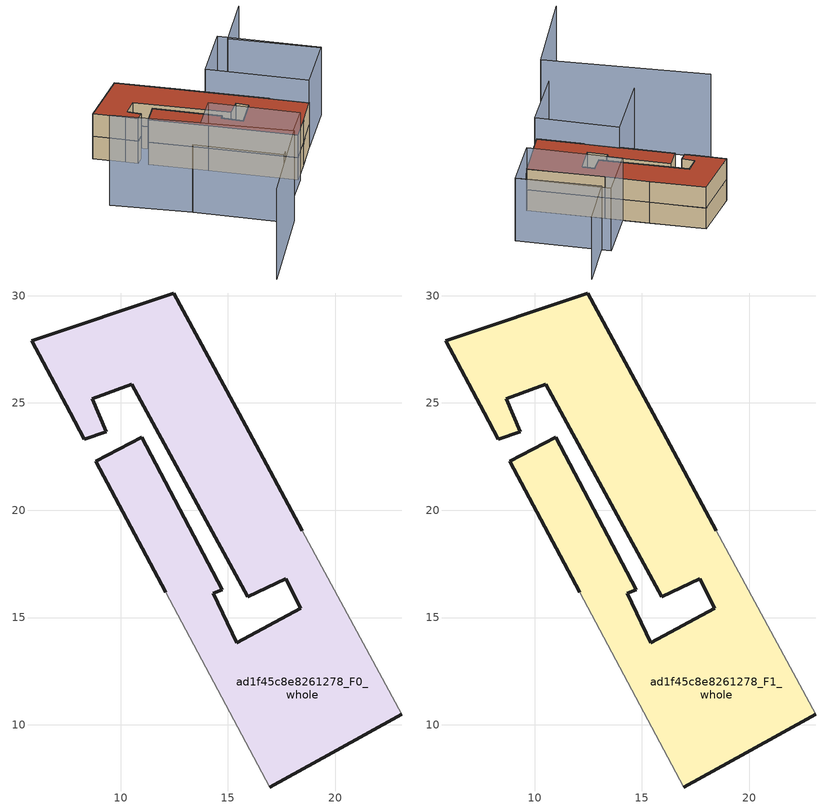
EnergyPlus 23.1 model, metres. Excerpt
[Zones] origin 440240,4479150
ad1f45c8e8261278_F0_whole
 floor ground (EU_floor_Construction): 23.1,10.49 18.46,19.04 15.83,23.94 12.48,30.13 5.85,27.9 7.64,24.54 8.3,23.31 9.33,23.67 8.67,25.2 10.52,25.87 15.92,15.98 17.7,16.8 18.39,15.43 15.41,13.82 14.31,16.14 14.73,16.29 10.99,23.41 8.83,22.3 12.1,16.19 16.95,7.1 19.87,8.69 z0
 wall outside (EU_wall_Construction): 12.1,16.19 8.83,22.3 10.99,23.41 14.73,16.29 14.31,16.14 15.41,13.82 18.39,15.43 17.7,16.8 15.92,15.98 10.52,25.87 8.67,25.2 9.33,23.67 8.3,23.31 7.64,24.54 5.85,27.9 12.48,30.13 15.83,23.94 18.46,19.04 / 23.1,10.49 19.87,8.69 16.95,7.1 z0:3
 wall adiabatic (EU_wall_Construction): 18.46,19.04 23.1,10.49 / 16.95,7.1 12.1,16.19 z0:3
ad1f45c8e8261278_F1_whole
 floor to ad1f45c8e8261278_F0_whole (EU_floor_Construction): 23.1,10.49 18.46,19.04 15.83,23.94 12.48,30.13 5.85,27.9 7.64,24.54 8.3,23.31 9.33,23.67 8.67,25.2 10.52,25.87 15.92,15.98 17.7,16.8 18.38,15.43 15.41,13.82 14.31,16.14 14.73,16.29 10.99,23.41 8.83,22.3 12.1,16.19 16.95,7.1 19.87,8.69 z3
 wall outside (EU_wall_Construction): 12.1,16.19 8.83,22.3 10.99,23.41 14.73,16.29 14.31,16.14 15.41,13.82 18.39,15.43 17.7,16.8 15.92,15.98 10.52,25.87 8.67,25.2 9.33,23.67 8.3,23.31 7.64,24.54 5.85,27.9 12.48,30.13 15.83,23.94 18.46,19.04 / 23.1,10.49 19.87,8.69 16.95,7.1 z3:6
 wall adiabatic (EU_wall_Construction): 18.46,19.04 23.1,10.49 / 16.95,7.1 12.1,16.19 z3:6
 roof outside (EU_roof_Construction): 15.83,23.94 18.46,19.04 23.1,10.49 19.87,8.69 16.95,7.1 12.1,16.19 8.83,22.3 10.99,23.41 14.73,16.29 14.31,16.14 15.41,13.82 18.39,15.43 17.7,16.8 15.92,15.98 10.52,25.87 8.67,25.2 9.33,23.67 8.3,23.31 7.64,24.54 5.85,27.9 12.48,30.13 z6
shading: -0.52,20.27 10.03,2.1 / 10.03,2.1 -0.71,-4.13 z0:12; 29.17,13.79 24.04,23.11 / 24.04,23.11 30.16,26.47 / 9.09,2.77 4.22,12.1 / 4.22,12.1 12.18,16.25 / 12.18,16.25 17.05,6.92 / 17.05,6.92 9.09,2.77 / 29.26,13.75 23.01,10.44 / 23.01,10.44 17.43,20.99 / 17.43,20.99 23.68,24.3 / 23.68,24.3 29.26,13.75 z0:9
[Building]
EU S2 Campaign: North Axis=0; Terrain=City; Solar Distribution=FullExterior
[Site:Location]
Madrid: Latitude=40.5; Longitude=-3.5; Time Zone=1; Elevation=609
[SizingPeriod:WeatherFileDays]
AnnualSizingPeriod: Begin Month=1; Begin Day of Month=1; End Month=12; End Day of Month=31; Day of Week for Start Day=Monday; Use Weather File Daylight Saving Period=No; Use Weather File Rain and Snow Indicators=No
[MATERIAL]
EU_InternalMass_Material: Roughness=MediumRough; Thickness=0.1; Conductivity=1; Density=1800; Specific Heat=900; Thermal Absorptance=0.9; Solar Absorptance=0.7; Visible Absorptance=0.7
[MATERIAL:NOMASS] Roughness=MediumRough; Thermal Absorptance=0.9; Solar Absorptance=0.7; Visible Absorptance=0.7
Name | Thermal Resistance
EU_wall_NoMass | 0.419739
EU_roof_NoMass | 0.352165
EU_floor_NoMass | 0.608284
[CONSTRUCTION]
EU_wall_Construction: EU_wall_NoMass
EU_roof_Construction: EU_roof_NoMass
EU_floor_Construction: EU_floor_NoMass
EU_InternalMass_Construction: EU_InternalMass_Material
[ZONE] Type=1; Multiplier=1; Ceiling Height=autocalculate; Floor Area=autocalculate; Part of Total Floor Area=Yes
Name | Volume
ad1f45c8e8261278_F0_whole | 420.159
ad1f45c8e8261278_F1_whole | 420.158
[INTERNALMASS] Construction=EU_InternalMass_Construction; Surface Area=140.049
Name | Zone or ZoneList
ad1f45c8e8261278_F0_whole_EU_InternalMass | ad1f45c8e8261278_F0_whole
ad1f45c8e8261278_F1_whole_EU_InternalMass | ad1f45c8e8261278_F1_whole
[OTHEREQUIPMENT] Fuel Type=Electricity; Design Level Calculation Method=Watts/Area; Power per Zone Floor Area=1; Fraction Latent=0; Fraction Radiant=0; Fraction Lost=0; Carbon Dioxide Generation Rate=0; EndUse Subcategory=EU_Step8_InternalGains
Name | Zone or ZoneList or Space or SpaceList | Schedule
EU_Step8_InternalGain_ad1f45c8e8261278_F0_whole_f000 | ad1f45c8e8261278_F0_whole | EU_Step8_GainSchedule_ad1f45c8e8261278_F0_whole_f000
EU_Step8_InternalGain_ad1f45c8e8261278_F1_whole_f000 | ad1f45c8e8261278_F1_whole | EU_Step8_GainSchedule_ad1f45c8e8261278_F1_whole_f000
[ZONEVENTILATION:DESIGNFLOWRATE] Schedule=EU_AlwaysOn; Design Flow Rate Calculation Method=AirChanges/Hour; Air Changes per Hour=0.703302; Ventilation Type=Natural; Fan Pressure Rise=0; Fan Total Efficiency=1; Constant Term Coefficient=1; Temperature Term Coefficient=0; Velocity Term Coefficient=0; Velocity Squared Term Coefficient=0; Minimum Indoor Temperature=-100; Maximum Indoor Temperature=100; Delta Temperature=-100; Minimum Outdoor Temperature=-100; Maximum Outdoor Temperature=100; Maximum Wind Speed=40
Name | Zone or ZoneList or Space or SpaceList
EU_ConstantAir_ad1f45c8e8261278_F0_whole | ad1f45c8e8261278_F0_whole
EU_ConstantAir_ad1f45c8e8261278_F1_whole | ad1f45c8e8261278_F1_whole
[HVACTEMPLATE:THERMOSTAT] Constant Heating Setpoint=20; Constant Cooling Setpoint=50
EU_HeatOnly_ad1f45c8e8261278_F0_whole; EU_HeatOnly_ad1f45c8e8261278_F1_whole
[HVACTEMPLATE:ZONE:IDEALLOADSAIRSYSTEM] System Availability Schedule=EU_AlwaysOn; Maximum Heating Supply Air Temperature=50; Minimum Cooling Supply Air Temperature=13; Maximum Heating Supply Air Humidity Ratio=0.0156; Minimum Cooling Supply Air Humidity Ratio=0.0077; Heating Limit=NoLimit; Cooling Limit=NoLimit; Heating Availability Schedule=EU_AlwaysOn; Cooling Availability Schedule=EU_CoolingOff; Dehumidification Control Type=ConstantSensibleHeatRatio; Cooling Sensible Heat Ratio=0.7; Dehumidification Setpoint=60; Humidification Control Type=None; Humidification Setpoint=30; Outdoor Air Method=None; Outdoor Air Flow Rate per Person=0.00944; Outdoor Air Flow Rate per Zone Floor Area=0; Outdoor Air Flow Rate per Zone=0; Demand Controlled Ventilation Type=None; Outdoor Air Economizer Type=NoEconomizer; Heat Recovery Type=None; Sensible Heat Recovery Effectiveness=0.7; Latent Heat Recovery Effectiveness=0.65
Name | Template Thermostat
ad1f45c8e8261278_F0_whole | EU_HeatOnly_ad1f45c8e8261278_F0_whole
ad1f45c8e8261278_F1_whole | EU_HeatOnly_ad1f45c8e8261278_F1_whole
[SIZING:ZONE] Zone Cooling Design Supply Air Temperature Input Method=SupplyAirTemperature; Zone Cooling Design Supply Air Temperature=13; Zone Heating Design Supply Air Temperature Input Method=SupplyAirTemperature; Zone Heating Design Supply Air Temperature=50; Zone Cooling Design Supply Air Humidity Ratio=0.008; Zone Heating Design Supply Air Humidity Ratio=0.008; Cooling Design Air Flow Method=DesignDay; Cooling Design Air Flow Rate=0; Cooling Minimum Air Flow per Zone Floor Area=0.000762; Cooling Minimum Air Flow=0; Cooling Minimum Air Flow Fraction=0.2; Heating Design Air Flow Method=DesignDay; Heating Design Air Flow Rate=0; Heating Maximum Air Flow per Zone Floor Area=0.002032; Heating Maximum Air Flow=0.141576; Heating Maximum Air Flow Fraction=0.3; Account for Dedicated Outdoor Air System=No; Dedicated Outdoor Air System Control Strategy=NeutralSupplyAir; Dedicated Outdoor Air Low Setpoint Temperature for Design=autosize; Dedicated Outdoor Air High Setpoint Temperature for Design=autosize; Zone Load Sizing Method=Sensible Load Only No Latent Load; Zone Latent Cooling Design Supply Air Humidity Ratio Input Method=HumidityRatioDifference; Zone Cooling Design Supply Air Humidity Ratio Difference=0.005; Zone Latent Heating Design Supply Air Humidity Ratio Input Method=HumidityRatioDifference; Zone Humidification Design Supply Air Humidity Ratio Difference=0.005
ad1f45c8e8261278_F0_whole; ad1f45c8e8261278_F1_whole
[SCHEDULE:CONSTANT]
Name | Hourly Value
EU_AlwaysOn | 1
EU_CoolingOff | 0
[SCHEDULE:FILE] Column Number=1; Rows to Skip at Top=0; Number of Hours of Data=8760; Column Separator=Comma; Interpolate to Timestep=No; Minutes per Item=60; Adjust Schedule for Daylight Savings=Yes
Name | File
EU_Step8_GainSchedule_ad1f45c8e8261278_F0_whole_f000 | ../../schedules/ad1f45c8e8261278/ad1f45c8e8261278_F0_whole_f000_gain.csv
EU_Step8_GainSchedule_ad1f45c8e8261278_F1_whole_f000 | ../../schedules/ad1f45c8e8261278/ad1f45c8e8261278_F1_whole_f000_gain.csv
